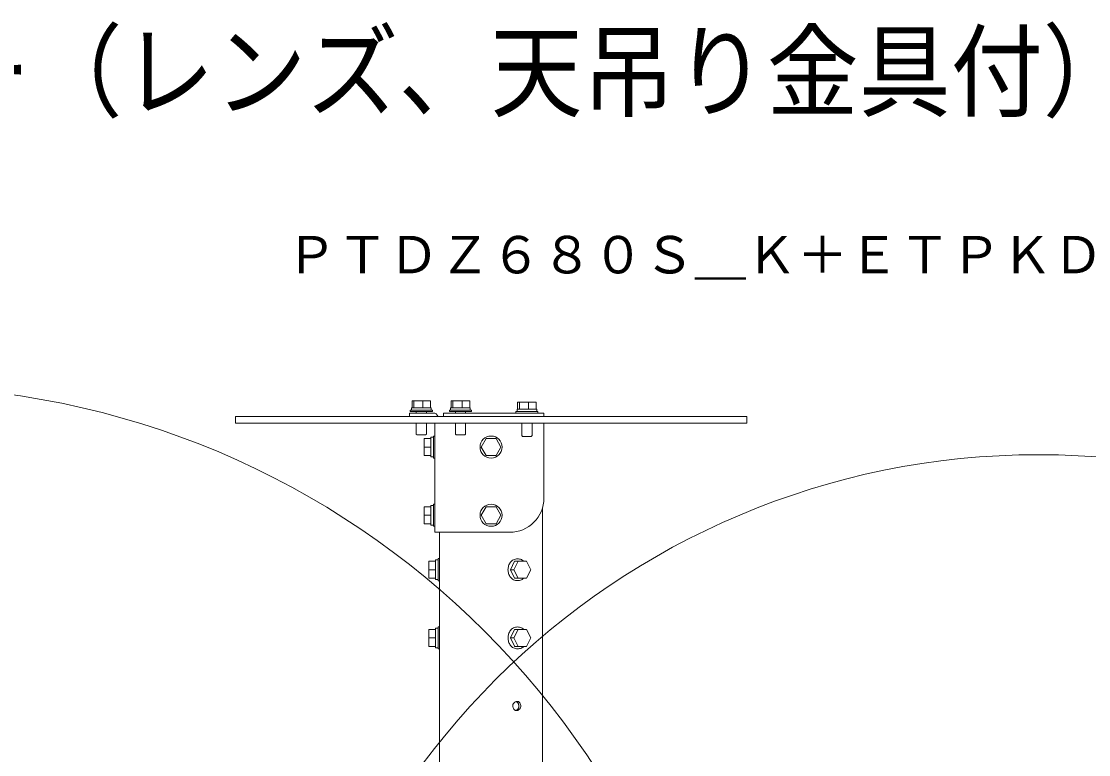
# Model space of a CAD drawing. Units: millimetres, scale not verified. Extents: x -63 to 77, y -57 to 57.
# Drawn here: x 7.07 to 48.83, y 28.1 to 56.8 of the extents above; entities that cross this region are included whole.
import ezdxf
from ezdxf.enums import TextEntityAlignment as Align

# ---------------------------------------------------------------- set-up
doc = ezdxf.new("R2010")
doc.units = ezdxf.units.MM
doc.header["$LTSCALE"] = 0.125
doc.layers.add('0-1_MOJI1', color=7, linetype='Continuous')
doc.layers.add('0-3_TOUROKU', color=7, linetype='Continuous')
doc.layers.add('0-5_GAIKEI', color=1, linetype='Continuous', lineweight=18)
doc.styles.add('ＭＳ ゴシック', font='')
doc.styles.get('ＭＳ ゴシック').set_extended_font_data('MS Gothic')

msp = doc.modelspace()

# ---------------------------------------------------------------- linework, layer by layer
at = {"layer": '0-5_GAIKEI'}
for p, q in [((22.3552, 41.9478), (23.0786, 41.9478)), ((22.3552, 41.9478), (22.3552, 41.6811)), ((22.4221, 41.6811), (22.4221, 41.9478)), ((22.7837, 41.6811), (22.7837, 41.9478)), ((23.0786, 41.6811), (23.0786, 41.9478)), ((23.8885, 41.9478), (24.6119, 41.9478)), ((23.8885, 41.9478), (23.8885, 41.6811)), ((23.9554, 41.6811), (23.9554, 41.9478)), ((24.3171, 41.6811), (24.3171, 41.9478)), ((24.6119, 41.6811), (24.6119, 41.9478)), ((26.4885, 41.8944), (27.2119, 41.8944)), ((26.4885, 41.8944), (26.4885, 41.6278)), ((26.5554, 41.6278), (26.5554, 41.8944)), ((26.9171, 41.6278), (26.9171, 41.8944)), ((27.2119, 41.6278), (27.2119, 41.8944)), ((23.1836, 41.4744), (22.2502, 41.4744)), ((22.2502, 41.4744), (22.2502, 41.3411)), ((23.1002, 41.6811), (22.4221, 41.6811)), ((22.5169, 41.4744), (22.5169, 41.5278)), ((22.9169, 41.5278), (22.9169, 41.4744)), ((23.1002, 41.6811), (23.1002, 41.5811)), ((27.5169, 41.4744), (23.5836, 41.4744)), ((23.5836, 41.4744), (23.5836, 41.3411)), ((23.8169, 41.5278), (23.8169, 41.5811)), ((23.8169, 41.5811), (24.6836, 41.5811)), ((24.6836, 41.5278), (23.8169, 41.5278)), ((24.6336, 41.6811), (23.9554, 41.6811)), ((24.0502, 41.4744), (24.0502, 41.5278)), ((24.4502, 41.5278), (24.4502, 41.4744)), ((24.6336, 41.6811), (24.6336, 41.5811)), ((24.6836, 41.5811), (24.6836, 41.5278)), ((27.2336, 41.6278), (26.5554, 41.6278)), ((27.2336, 41.6278), (27.2336, 41.5278)), ((27.2836, 41.5278), (27.2836, 41.4744)), ((27.5169, 41.3411), (27.5169, 41.4744)), ((22.5169, 40.6478), (22.5169, 41.0744)), ((22.9169, 41.0744), (22.9169, 40.6478)), ((24.0502, 40.6478), (24.0502, 41.0744)), ((24.4502, 41.0744), (24.4502, 40.6478)), ((26.6502, 40.5944), (26.6502, 41.0744)), ((27.0502, 41.0744), (27.0502, 40.5944)), ((22.5502, 40.6144), (22.5169, 40.6478)), ((22.5502, 40.6144), (22.8836, 40.6144)), ((22.9169, 40.6478), (22.8836, 40.6144)), ((23.0969, 40.5244), (23.1969, 40.5244)), ((23.1969, 40.5744), (23.2502, 40.5744)), ((23.1969, 39.7078), (23.1969, 40.5744)), ((24.0836, 40.6144), (24.0502, 40.6478)), ((24.0836, 40.6144), (24.4169, 40.6144)), ((24.4502, 40.6478), (24.4169, 40.6144)), ((26.6836, 40.5611), (26.6502, 40.5944)), ((26.6836, 40.5611), (27.0169, 40.5611)), ((27.0502, 40.5944), (27.0169, 40.5611)), ((23.0969, 40.4744), (22.8302, 40.4744)), ((23.0969, 40.1411), (22.8302, 40.1411)), ((25.2578, 40.4744), (25.0653, 40.1411)), ((25.0653, 40.1411), (25.2578, 39.8077)), ((25.6427, 40.4744), (25.2578, 40.4744)), ((25.8351, 40.1411), (25.6427, 40.4744)), ((25.6427, 39.8078), (25.8351, 40.1411)), ((23.2502, 39.7078), (23.1969, 39.7078)), ((25.2578, 39.8077), (25.6427, 39.8078)), ((23.0969, 37.8078), (22.8302, 37.8078)), ((23.0969, 37.8578), (23.1969, 37.8578)), ((23.1969, 37.9078), (23.2502, 37.9078)), ((23.1969, 37.0411), (23.1969, 37.9078)), ((25.2578, 37.8077), (25.0653, 37.4744)), ((25.6427, 37.8078), (25.2578, 37.8077)), ((25.8351, 37.4744), (25.6427, 37.8078)), ((23.0969, 37.4744), (22.8302, 37.4744)), ((25.0653, 37.4744), (25.2578, 37.1411)), ((25.6427, 37.1411), (25.8351, 37.4744)), ((23.2502, 37.0411), (23.1969, 37.0411)), ((25.2578, 37.1411), (25.6427, 37.1411)), ((23.2789, 35.6744), (23.0122, 35.6744)), ((23.2789, 35.7244), (23.3789, 35.7244)), ((23.3789, 35.7744), (23.4322, 35.7744)), ((23.3789, 34.9078), (23.3789, 35.7744)), ((26.204, 35.3438), (26.3679, 35.6717)), ((26.5026, 35.6744), (26.3359, 35.3411)), ((26.3679, 35.6717), (26.3693, 35.6744)), ((26.3693, 35.6744), (26.8359, 35.6744)), ((27.0026, 35.3411), (26.8359, 35.6744)), ((23.2789, 35.3411), (23.0122, 35.3411)), ((26.2026, 35.3411), (26.204, 35.3438)), ((26.204, 35.3384), (26.2026, 35.3411)), ((26.2026, 35.3411), (26.3359, 35.3411)), ((26.3679, 35.0105), (26.204, 35.3384)), ((26.3359, 35.3411), (26.5026, 35.0077)), ((26.8359, 35.0077), (27.0026, 35.3411)), ((23.4322, 34.9078), (23.3789, 34.9078)), ((26.3693, 35.0077), (26.3679, 35.0105)), ((26.8359, 35.0077), (26.3693, 35.0077)), ((23.2789, 33.0078), (23.0122, 33.0078)), ((23.2789, 33.0578), (23.3789, 33.0578)), ((23.3789, 33.1078), (23.4322, 33.1078)), ((23.3789, 32.2411), (23.3789, 33.1078)), ((26.204, 32.6772), (26.3679, 33.005)), ((26.3679, 33.005), (26.3693, 33.0077)), ((26.3693, 33.0077), (26.8359, 33.0077)), ((27.0026, 32.6744), (26.8359, 33.0077)), ((23.2789, 32.6744), (23.0122, 32.6744)), ((26.2026, 32.6744), (26.204, 32.6772)), ((26.204, 32.6717), (26.2026, 32.6744)), ((26.2026, 32.6744), (26.3359, 32.6744)), ((26.3679, 32.3438), (26.204, 32.6717)), ((26.8359, 32.3411), (27.0026, 32.6744)), ((23.4322, 32.2411), (23.3789, 32.2411)), ((26.3693, 32.3411), (26.3679, 32.3438)), ((26.8359, 32.3411), (26.3693, 32.3411))]:
    msp.add_line(p, q, dxfattribs=at)
at = {"layer": '0-5_GAIKEI', "color": 7}
for p, q in [((35.4502, 41.3411), (15.4502, 41.3411)), ((15.4502, 41.3411), (15.4502, 41.0744)), ((15.4502, 41.0744), (35.4502, 41.0744)), ((23.2502, 41.0744), (23.2502, 36.8078)), ((27.5169, 41.0744), (27.5169, 38.1411)), ((35.4502, 41.0744), (35.4502, 41.3411)), ((27.4669, 37.7794), (27.4669, 26.6744)), ((26.1836, 36.8078), (23.2502, 36.8078)), ((23.4336, 26.6744), (23.4336, 36.8078))]:
    msp.add_line(p, q, dxfattribs=at)
at = {"layer": '0-5_GAIKEI'}
msp.add_lwpolyline([(23.1502, 41.5811), (23.1502, 41.5278), (22.2836, 41.5278), (22.2836, 41.5811)], close=True, dxfattribs=at)
for points in [[(22.3336, 41.5811), (22.3336, 41.6811), (22.4215, 41.6811)], [(23.8669, 41.5811), (23.8669, 41.6811), (23.9548, 41.6811)], [(26.4169, 41.4744), (26.4169, 41.5278), (27.2836, 41.5278)], [(26.4669, 41.5278), (26.4669, 41.6278), (26.5548, 41.6278)], [(23.1969, 39.7578), (23.0969, 39.7578), (23.0969, 40.5244)], [(23.0969, 39.8078), (22.8302, 39.8078), (22.8302, 40.4744)], [(23.0969, 37.1411), (22.8302, 37.1411), (22.8302, 37.8078)], [(23.1969, 37.0911), (23.0969, 37.0911), (23.0969, 37.8578)], [(23.2789, 35.0078), (23.0122, 35.0078), (23.0122, 35.6744)], [(23.3789, 34.9578), (23.2789, 34.9578), (23.2789, 35.7244)], [(26.7257, 35.6744), (26.6976, 35.6991), (26.6667, 35.7206), (26.633, 35.7381), (26.5968, 35.7515), (26.5587, 35.7608), (26.5195, 35.7661), (26.4796, 35.7672), (26.4396, 35.7643), (26.4003, 35.7574), (26.3621, 35.7464), (26.3258, 35.7313), (26.2918, 35.7123), (26.2606, 35.6893), (26.2324, 35.6629), (26.207, 35.6334), (26.1845, 35.6013), (26.165, 35.567), (26.1485, 35.5311), (26.1349, 35.4938), (26.1243, 35.4558), (26.1167, 35.4173), (26.1122, 35.379), (26.1107, 35.3411), (26.1122, 35.3032), (26.1167, 35.2649), (26.1243, 35.2264), (26.1349, 35.1884), (26.1485, 35.1511), (26.165, 35.1152), (26.1845, 35.0809), (26.207, 35.0488), (26.2323, 35.0193), (26.2606, 34.9929), (26.2918, 34.9699), (26.3258, 34.9509), (26.3621, 34.9358), (26.4003, 34.9248), (26.4396, 34.9179), (26.4795, 34.915)], [(26.4795, 34.915), (26.5194, 34.9161), (26.5587, 34.9213), (26.5967, 34.9307), (26.6329, 34.9441), (26.6667, 34.9615), (26.6976, 34.983), (26.7257, 35.0078)], [(23.2789, 32.3411), (23.0122, 32.3411), (23.0122, 33.0078)], [(23.3789, 32.2911), (23.2789, 32.2911), (23.2789, 33.0578)], [(26.7258, 33.0078), (26.6977, 33.0325), (26.6668, 33.054), (26.6331, 33.0715), (26.5969, 33.0849), (26.5588, 33.0942), (26.5196, 33.0994), (26.4797, 33.1006), (26.4398, 33.0977), (26.4004, 33.0907), (26.3623, 33.0797), (26.3259, 33.0647), (26.2919, 33.0456), (26.2607, 33.0227), (26.2325, 32.9962), (26.2071, 32.9667), (26.1847, 32.9346), (26.1652, 32.9004), (26.1486, 32.8644), (26.135, 32.8272), (26.1244, 32.7891), (26.1169, 32.7507), (26.1123, 32.7123), (26.1108, 32.6744), (26.1123, 32.6366), (26.1169, 32.5982), (26.1244, 32.5597), (26.135, 32.5217), (26.1486, 32.4845), (26.1652, 32.4485), (26.1847, 32.4142), (26.2071, 32.3821), (26.2325, 32.3527), (26.2607, 32.3262), (26.2919, 32.3032), (26.3259, 32.2842), (26.3623, 32.2691), (26.4004, 32.2581), (26.4397, 32.2512), (26.4797, 32.2483)], [(26.5026, 33.0077), (26.3359, 32.6744), (26.5026, 32.3411)], [(26.4797, 32.2483), (26.5196, 32.2495), (26.5588, 32.2547), (26.5969, 32.264), (26.6331, 32.2774), (26.6668, 32.2949), (26.6977, 32.3164), (26.7258, 32.3411)], [(26.6132, 30.0078), (26.6106, 30.0387), (26.603, 30.0704), (26.5909, 30.1012), (26.5743, 30.1294), (26.5538, 30.1535), (26.5422, 30.1635), (26.5296, 30.1719), (26.5162, 30.1785), (26.5021, 30.183), (26.4872, 30.1856), (26.4719, 30.1863), (26.4562, 30.1851), (26.4404, 30.1823), (26.409, 30.1718), (26.379, 30.1555), (26.3516, 30.1342), (26.3284, 30.1086), (26.3187, 30.0944), (26.3105, 30.0794), (26.304, 30.0636), (26.2993, 30.0473), (26.2966, 30.0304), (26.2956, 30.0132), (26.2987, 29.9785), (26.3079, 29.9444), (26.3223, 29.9122), (26.3413, 29.8833), (26.364, 29.859), (26.3766, 29.849), (26.3898, 29.8406), (26.4036, 29.834), (26.4178, 29.8293), (26.4324, 29.8269), (26.4473, 29.8266), (26.4624, 29.8285), (26.4774, 29.8324), (26.4923, 29.8381), (26.5069, 29.8455), (26.5349, 29.8648)], [(26.42, 30.1857), (26.4324, 30.1813), (26.4444, 30.1757), (26.4559, 30.1689), (26.4668, 30.1611), (26.4771, 30.1523), (26.4867, 30.1427), (26.4955, 30.1324), (26.5034, 30.1215), (26.5105, 30.11), (26.5167, 30.0981), (26.5219, 30.0858), (26.5264, 30.0732), (26.5299, 30.0603), (26.5327, 30.0473), (26.5346, 30.0341), (26.5358, 30.0209), (26.5362, 30.0078), (26.5358, 29.9946), (26.5346, 29.9814), (26.5327, 29.9682), (26.5299, 29.9552), (26.5263, 29.9423), (26.5219, 29.9297), (26.5166, 29.9174), (26.5104, 29.9055), (26.5034, 29.894), (26.4954, 29.8831), (26.4866, 29.8728), (26.4771, 29.8632), (26.4668, 29.8544), (26.4559, 29.8466), (26.4444, 29.8398), (26.4324, 29.8342), (26.42, 29.8299)], [(26.5349, 29.8648), (26.5602, 29.8888), (26.5818, 29.9164), (26.5985, 29.9462), (26.6093, 29.9771), (26.6122, 29.9925), (26.6132, 30.0078)]]:
    msp.add_lwpolyline(points, dxfattribs=at)
for centre, radius in [((2.0566, 9.8003), 32.7204), ((25.4502, 40.1411), 0.4333), ((46.8728, 9.7996), 30.0448), ((25.4502, 37.4744), 0.4333)]:
    msp.add_circle(centre, radius, dxfattribs=at)
msp.add_arc((23.1836, 41.2744), 0.2, 19.46138, 90.00002, dxfattribs=at)
at = {"layer": '0-5_GAIKEI', "color": 7}
msp.add_arc((26.1836, 38.1411), 1.3333, 270, 0.00004, dxfattribs=at)

# ---------------------------------------------------------------- texts
at = {"layer": '0-1_MOJI1', "style": 'ＭＳ ゴシック', "width": 0.9}
msp.add_text('ＤＬＰ方式プロジェクター（レンズ、天吊り金具付）', height=2.933, dxfattribs=at).set_placement((-35.7791, 52.4991), align=Align.BOTTOM_LEFT)
at = {"layer": '0-3_TOUROKU', "style": 'ＭＳ ゴシック'}
msp.add_text('ＰＴＤＺ６８０Ｓ＿Ｋ＋ＥＴＰＫＤ５６Ｈ', height=1.466, dxfattribs=at).set_placement((17.4209, 46.4991), align=Align.BOTTOM_LEFT)

doc.saveas('drawing.dxf')
